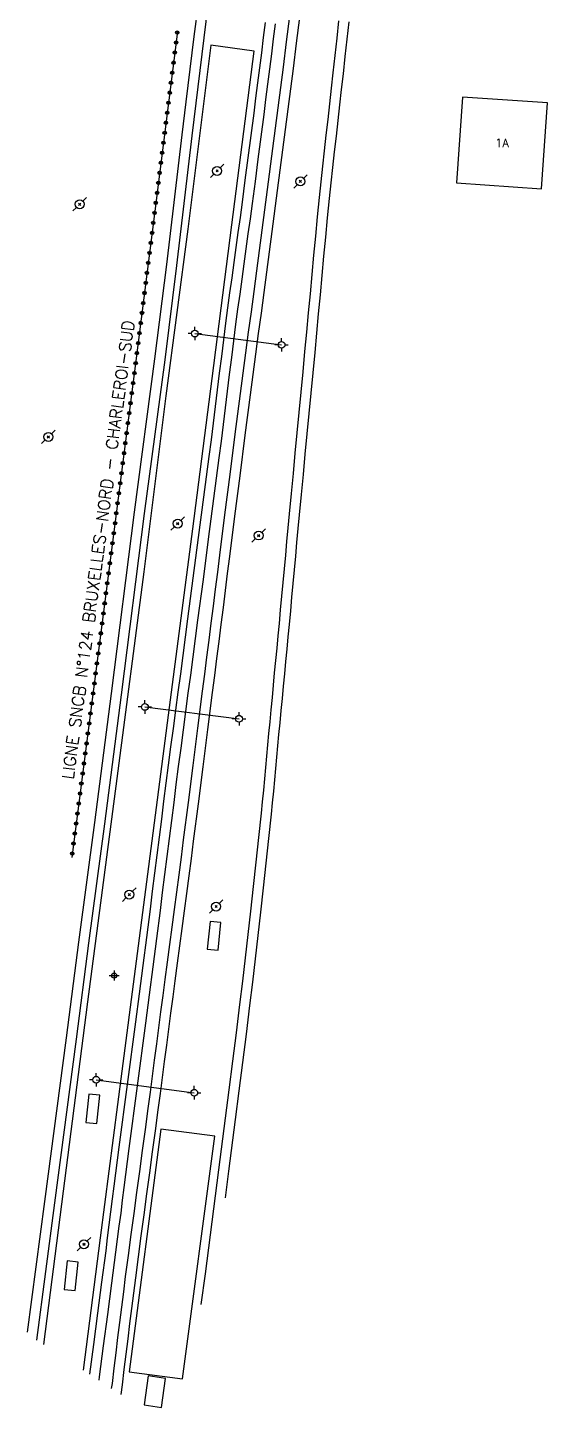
# Model space of a CAD drawing. Header units: millimetres. Extents: x 146998 to 148001, y 143000 to 144001.
# Drawn here: x 147619.2 to 147696.4, y 143317.2 to 143522.2 of the extents above; entities that cross this region are included whole.
import ezdxf
from ezdxf.enums import TextEntityAlignment as Align

# ---------------------------------------------------------------- set-up
doc = ezdxf.new("R2010")
doc.units = ezdxf.units.MM
doc.layers.get('0').update_dxf_attribs({"linetype": 'CONTINUOUS'})
for name, color, linetype in [('W0101', 7, 'CONTINUOUS'), ('W0323', 7, 'CONTINUOUS'), ('W0439', 7, 'CONTINUOUS'), ('W0473', 7, 'CONTINUOUS'), ('W0610', 7, 'CONTINUOUS'), ('W0611', 7, 'CONTINUOUS'), ('W0700', 7, 'CONTINUOUS'), ('W0710', 7, 'CONTINUOUS'), ('W0853', 7, 'CONTINUOUS'), ('W0989', 7, 'CONTINUOUS'), ('W0991', 7, 'CONTINUOUS')]:
    doc.layers.add(name, color=color, linetype=linetype)
doc.styles.get("Standard").update_dxf_attribs({"font": 'romans.shx', "width": 0.85})

# ---------------------------------------------------------------- blocks, each defined once
blk = doc.blocks.new('T610')
for p, q in [((-0.500001, 0), (-1.000002, 0)), ((0, 0.500001), (0, 1.000002)), ((0.500001, 0), (1.000002, 0)), ((0, -0.500001), (0, -1.000002))]:
    blk.add_line(p, q)
blk.add_ellipse((0, 0), major_axis=(-0.353554, 0.353554), ratio=1, start_param=3.926990817, end_param=10.2101761242)
blk = doc.blocks.new('T853')
for p, q in [((-0.75, 0), (0.75, 0)), ((0, 0.75), (0, -0.75))]:
    blk.add_line(p, q)
blk.add_ellipse((0, 0), major_axis=(-0.265, 0.265), ratio=1, start_param=3.926991, end_param=10.210176)
blk = doc.blocks.new('T473')
for p, q in [((-0.166667, 0.166667), (0.166667, -0.166667)), ((-0.166667, -0.166667), (0.166667, 0.166667)), ((0.500001, 0.500001), (1.000002, 1.000002)), ((-1.000002, -1.000002), (-0.500001, -0.500001))]:
    blk.add_line(p, q)
blk.add_ellipse((0, 0), major_axis=(0.471405, 0.471405), ratio=1, start_param=5.4977871438, end_param=11.780972451)
blk = doc.blocks.new('t323o')
at = {"color": 0, "linetype": 'Continuous'}
for radius in [0.25, 0.15]:
    blk.add_circle((0, 0), radius, dxfattribs=at)

msp = doc.modelspace()

# ---------------------------------------------------------------- linework, layer by layer
at = {"layer": 'W0101'}
msp.add_lwpolyline([(147683.84, 143511.89), (147682.92, 143499.13), (147695.56, 143498.27), (147696.45, 143511.01)], close=True, dxfattribs=at)
at = {"layer": 'W0323'}
msp.add_lwpolyline([(147641.45, 143521.61), (147638.08, 143494.92), (147635.28, 143472.69), (147631.76, 143445.36), (147628.59, 143420.83), (147625.73, 143398.86)], dxfattribs=at)
at = {"layer": 'W0439'}
for points in [[(147647.48, 143385.11), (147647.89, 143389.21), (147646.29, 143389.37), (147645.88, 143385.27)], [(147629.45, 143359.33), (147629.92, 143363.54), (147628.28, 143363.73), (147627.82, 143359.52)], [(147642.2, 143321.38), (147647.02, 143357.44), (147638.99, 143358.5), (147634.26, 143322.42), (147642.2, 143321.38)], [(147626.24, 143334.53), (147626.69, 143338.74), (147625.07, 143338.92), (147624.62, 143334.7)], [(147637.08, 143321.83), (147636.48, 143317.52), (147639.09, 143317.15), (147639.69, 143321.47)]]:
    msp.add_lwpolyline(points, close=True, dxfattribs=at)
at = {"layer": 'W0611'}
for points in [[(147644.03, 143476.74), (147656.93, 143475.07)], [(147636.61, 143421.25), (147650.6, 143419.5)], [(147629.38, 143365.85), (147643.95, 143363.92)]]:
    msp.add_lwpolyline(points, dxfattribs=at)
at = {"layer": 'W0700'}
for points in [[(147631.67, 143319.97), (147631.77, 143320.71), (147632.05, 143322.98), (147632.33, 143325.25), (147632.61, 143327.52), (147632.89, 143329.79), (147633.18, 143332.06), (147633.46, 143334.33), (147633.75, 143336.6), (147634.16, 143339.72), (147634.58, 143342.85), (147635, 143345.97), (147635.42, 143349.09), (147635.85, 143352.22), (147636.27, 143355.34), (147636.69, 143358.47), (147637.11, 143361.59), (147637.43, 143363.99), (147637.74, 143366.38), (147638.06, 143368.78), (147638.37, 143371.17), (147638.68, 143373.56), (147639, 143375.96), (147639.31, 143378.35), (147639.62, 143380.75), (147639.97, 143383.34), (147640.31, 143385.94), (147640.66, 143388.54), (147641, 143391.13), (147641.35, 143393.73), (147641.69, 143396.32), (147642.03, 143398.92), (147642.37, 143401.52), (147643.08, 143407.04), (147643.79, 143412.56), (147644.49, 143418.09), (147645.19, 143423.61), (147645.51, 143426.13), (147645.83, 143428.66), (147646.15, 143431.18), (147646.47, 143433.7), (147646.79, 143436.22), (147647.11, 143438.74), (147647.43, 143441.27), (147647.75, 143443.79), (147648.51, 143449.8), (147649.28, 143455.8), (147650.05, 143461.81), (147650.83, 143467.82), (147651.23, 143470.86), (147651.63, 143473.9), (147652.03, 143476.94), (147652.44, 143479.97), (147652.85, 143483.01), (147653.25, 143486.05), (147653.65, 143489.09), (147654.05, 143492.13), (147654.84, 143498.17), (147655.63, 143504.22), (147656.41, 143510.27), (147657.19, 143516.32), (147657.68, 143520.11), (147658.17, 143523.91)], [(147642.15, 143506.3), (147642.74, 143511.16), (147643.33, 143516.03), (147643.94, 143520.89), (147644.56, 143525.75)], [(147643.64, 143506.12), (147644.23, 143510.98), (147644.82, 143515.84), (147645.43, 143520.7), (147646.04, 143525.56)], [(147654.5, 143522.97), (147654.21, 143520.73), (147653.93, 143518.48), (147653.65, 143516.23), (147653.36, 143513.99), (147653.07, 143511.74), (147652.79, 143509.49), (147652.36, 143506.18), (147651.92, 143502.87), (147651.49, 143499.56), (147651.05, 143496.25), (147650.75, 143494.01), (147650.44, 143491.77), (147650.13, 143489.52), (147649.82, 143487.28), (147649.52, 143485.04), (147649.21, 143482.8), (147648.91, 143480.55), (147648.61, 143478.31), (147648.29, 143475.83), (147647.98, 143473.35), (147647.67, 143470.88), (147647.36, 143468.4), (147647.06, 143465.92), (147646.75, 143463.44), (147646.44, 143460.96), (147646.12, 143458.48), (147645.34, 143452.44), (147644.55, 143446.41), (147643.76, 143440.37), (147642.96, 143434.33), (147642.61, 143431.62), (147642.25, 143428.9), (147641.88, 143426.19), (147641.52, 143423.47), (147641.16, 143420.76), (147640.8, 143418.04), (147640.44, 143415.33), (147640.09, 143412.61), (147639.74, 143409.93), (147639.4, 143407.26), (147639.06, 143404.58), (147638.72, 143401.9), (147638.39, 143399.22), (147638.05, 143396.55), (147637.71, 143393.87), (147637.37, 143391.19), (147636.84, 143387.01), (147636.3, 143382.83), (147635.77, 143378.64), (147635.22, 143374.46), (147632.76, 143355.82), (147632.5, 143353.9), (147632.25, 143351.98), (147632.01, 143350.05), (147631.76, 143348.13), (147631.52, 143346.2), (147631.27, 143344.28), (147631.02, 143342.35), (147630.78, 143340.43), (147630.17, 143335.79), (147629.56, 143331.16), (147628.95, 143326.52), (147628.36, 143322.1)], [(147655.99, 143522.78), (147655.7, 143520.54), (147655.42, 143518.29), (147655.13, 143516.04), (147654.85, 143513.79), (147654.56, 143511.55), (147654.27, 143509.3), (147653.84, 143505.99), (147653.41, 143502.68), (147652.98, 143499.36), (147652.54, 143496.05), (147652.24, 143493.81), (147651.93, 143491.57), (147651.62, 143489.33), (147651.31, 143487.09), (147651, 143484.84), (147650.7, 143482.6), (147650.4, 143480.36), (147650.1, 143478.12), (147649.78, 143475.64), (147649.47, 143473.16), (147649.16, 143470.68), (147648.85, 143468.2), (147648.54, 143465.72), (147648.24, 143463.25), (147647.93, 143460.77), (147647.61, 143458.29), (147646.83, 143452.25), (147646.04, 143446.21), (147645.25, 143440.18), (147644.45, 143434.14), (147644.09, 143431.42), (147643.73, 143428.71), (147643.37, 143425.99), (147643.01, 143423.28), (147642.65, 143420.56), (147642.29, 143417.85), (147641.93, 143415.13), (147641.57, 143412.42), (147641.23, 143409.74), (147640.89, 143407.06), (147640.55, 143404.39), (147640.21, 143401.71), (147639.88, 143399.03), (147639.54, 143396.36), (147639.2, 143393.68), (147638.86, 143391), (147638.32, 143386.82), (147637.79, 143382.63), (147637.25, 143378.45), (147636.71, 143374.27), (147634.24, 143355.63), (147633.99, 143353.7), (147633.75, 143351.78), (147633.5, 143349.86), (147633.25, 143347.93), (147633.01, 143346.01), (147632.76, 143344.08), (147632.51, 143342.16), (147632.26, 143340.24), (147631.66, 143335.6), (147631.05, 143330.96), (147630.43, 143326.32), (147629.82, 143321.69), (147629.76, 143321.2)], [(147633.07, 143319.06), (147633.26, 143320.52), (147633.54, 143322.79), (147633.82, 143325.06), (147634.1, 143327.33), (147634.38, 143329.6), (147634.66, 143331.87), (147634.95, 143334.13), (147635.24, 143336.4), (147635.65, 143339.53), (147636.07, 143342.65), (147636.49, 143345.78), (147636.91, 143348.9), (147637.33, 143352.02), (147637.76, 143355.15), (147638.18, 143358.27), (147638.6, 143361.39), (147638.91, 143363.79), (147639.23, 143366.18), (147639.54, 143368.58), (147639.86, 143370.97), (147640.17, 143373.37), (147640.48, 143375.76), (147640.8, 143378.16), (147641.11, 143380.55), (147641.45, 143383.15), (147641.8, 143385.75), (147642.14, 143388.34), (147642.49, 143390.94), (147642.83, 143393.53), (147643.18, 143396.13), (147643.52, 143398.73), (147643.86, 143401.32), (147644.57, 143406.85), (147645.28, 143412.37), (147645.98, 143417.9), (147646.68, 143423.42), (147647, 143425.95), (147647.32, 143428.47), (147647.64, 143430.99), (147647.96, 143433.51), (147648.28, 143436.03), (147648.59, 143438.55), (147648.91, 143441.08), (147649.23, 143443.6), (147650, 143449.6), (147650.77, 143455.61), (147651.54, 143461.62), (147652.32, 143467.63), (147652.71, 143470.67), (147653.12, 143473.7), (147653.52, 143476.74), (147653.93, 143479.78), (147654.33, 143482.82), (147654.74, 143485.86), (147655.14, 143488.9), (147655.54, 143491.93), (147656.33, 143497.98), (147657.11, 143504.03), (147657.9, 143510.08), (147658.68, 143516.12), (147659.17, 143519.92), (147659.66, 143523.72)], [(147645, 143332.43), (147645.6, 143337.03), (147646.6, 143344.74), (147647.59, 143352.44), (147648.58, 143360.15), (147649.13, 143364.37), (147649.68, 143368.6), (147650.22, 143372.82), (147650.74, 143377.05), (147651.16, 143380.51), (147651.56, 143383.98), (147651.95, 143387.45), (147652.34, 143390.92), (147652.75, 143394.56), (147653.15, 143398.2), (147653.55, 143401.84), (147653.93, 143405.48), (147654.1, 143407.17), (147654.27, 143408.86), (147654.43, 143410.56), (147654.58, 143412.25), (147654.74, 143413.94), (147654.89, 143415.63), (147655.05, 143417.33), (147655.21, 143419.02), (147655.38, 143420.84), (147655.56, 143422.67), (147655.73, 143424.5), (147655.9, 143426.32), (147656.08, 143428.15), (147656.25, 143429.97), (147656.42, 143431.8), (147656.6, 143433.63), (147656.79, 143435.66), (147656.98, 143437.7), (147657.17, 143439.74), (147657.35, 143441.78), (147657.54, 143443.81), (147657.73, 143445.85), (147657.92, 143447.89), (147658.11, 143449.93), (147658.4, 143452.95), (147658.68, 143455.96), (147658.97, 143458.98), (147659.26, 143462), (147659.55, 143465.02), (147659.84, 143468.04), (147660.12, 143471.06), (147660.41, 143474.08), (147660.68, 143476.94), (147660.95, 143479.8), (147661.21, 143482.66), (147661.47, 143485.52), (147661.74, 143488.38), (147662.01, 143491.24), (147662.29, 143494.1), (147662.57, 143496.96), (147662.82, 143499.28), (147663.07, 143501.6), (147663.32, 143503.92), (147663.58, 143506.24), (147663.85, 143508.56), (147664.11, 143510.87), (147664.37, 143513.19), (147664.62, 143515.51), (147664.91, 143518.08), (147665.19, 143520.66), (147665.46, 143523.23)], [(147648.57, 143348.29), (147649.08, 143352.25), (147650.07, 143359.96), (147650.62, 143364.18), (147651.17, 143368.41), (147651.71, 143372.64), (147652.23, 143376.87), (147652.65, 143380.34), (147653.05, 143383.81), (147653.44, 143387.28), (147653.83, 143390.75), (147654.24, 143394.39), (147654.64, 143398.04), (147655.04, 143401.68), (147655.42, 143405.33), (147655.59, 143407.02), (147655.76, 143408.72), (147655.92, 143410.41), (147656.08, 143412.1), (147656.23, 143413.8), (147656.39, 143415.49), (147656.54, 143417.18), (147656.7, 143418.88), (147656.88, 143420.7), (147657.05, 143422.53), (147657.22, 143424.36), (147657.4, 143426.18), (147657.57, 143428.01), (147657.74, 143429.83), (147657.92, 143431.66), (147658.09, 143433.49), (147658.28, 143435.52), (147658.47, 143437.56), (147658.66, 143439.6), (147658.85, 143441.64), (147659.03, 143443.67), (147659.22, 143445.71), (147659.41, 143447.75), (147659.6, 143449.79), (147659.89, 143452.8), (147660.18, 143455.82), (147660.46, 143458.84), (147660.75, 143461.86), (147661.04, 143464.88), (147661.33, 143467.9), (147661.62, 143470.92), (147661.9, 143473.94), (147662.17, 143476.8), (147662.44, 143479.66), (147662.7, 143482.52), (147662.96, 143485.37), (147663.23, 143488.23), (147663.5, 143491.09), (147663.78, 143493.95), (147664.07, 143496.8), (147664.31, 143499.12), (147664.56, 143501.44), (147664.81, 143503.76), (147665.07, 143506.08), (147665.34, 143508.4), (147665.6, 143510.71), (147665.86, 143513.03), (147666.12, 143515.35), (147666.4, 143517.92), (147666.68, 143520.49), (147666.96, 143523.06)], [(147619.17, 143328.32), (147621.72, 143347.74), (147624.98, 143372.1), (147626.77, 143386.32), (147629.17, 143404.1), (147631.63, 143423.25), (147635.08, 143450.19), (147638.11, 143473.01), (147639.88, 143487.03), (147642.15, 143506.3)], [(147620.53, 143327.15), (147623.21, 143347.55), (147626.46, 143371.9), (147628.26, 143386.13), (147630.66, 143403.9), (147633.11, 143423.06), (147636.57, 143450), (147639.6, 143472.82), (147641.37, 143486.85), (147643.64, 143506.12)]]:
    msp.add_lwpolyline(points, dxfattribs=at)
at = {"layer": 'W0710'}
msp.add_lwpolyline([(147627.47, 143322.68), (147630.02, 143342.38), (147633.24, 143367.1), (147637.03, 143396.41), (147640.12, 143420.03), (147643.74, 143447.72), (147646.61, 143470.07), (147649.51, 143492.89), (147652.86, 143518.72), (147646.42, 143519.58), (147642.97, 143492.25), (147639.73, 143467.47), (147636.43, 143441.31), (147632.45, 143410.62), (147628.09, 143377.43), (147624.22, 143347.37), (147621.54, 143326.51)], dxfattribs=at)

# ---------------------------------------------------------------- block references
at = {"layer": 'W0323'}
for p, rotation in [((147641.24, 143519.98), 262.8007663616278), ((147641.43, 143521.47), 262.8007663616278), ((147641.05, 143518.49), 262.8007663616278), ((147640.68, 143515.51), 262.8007663616278), ((147640.87, 143517), 262.8007663616278), ((147640.49, 143514.02), 262.8007663616278), ((147640.3, 143512.54), 262.8007663616278), ((147639.93, 143509.56), 262.8007663616278), ((147640.11, 143511.05), 262.8007663616278), ((147639.74, 143508.07), 262.8007663616278), ((147639.36, 143505.1), 262.8007663616278), ((147639.55, 143506.58), 262.8007663616278), ((147639.17, 143503.61), 262.8007663616278), ((147638.99, 143502.12), 262.8007663616278), ((147638.61, 143499.14), 262.8007663616278), ((147638.8, 143500.63), 262.8007663616278), ((147638.42, 143497.65), 262.8007663616278), ((147638.23, 143496.17), 262.8007663616278), ((147637.86, 143493.19), 262.8381858441445), ((147638.05, 143494.68), 262.8381858441445), ((147637.67, 143491.7), 262.8381858441445), ((147637.3, 143488.73), 262.8381858441445), ((147637.49, 143490.21), 262.8381858441445), ((147637.11, 143487.24), 262.8381858441445), ((147636.92, 143485.75), 262.8381858441445), ((147636.55, 143482.77), 262.8381858441445), ((147636.74, 143484.26), 262.8381858441445), ((147636.36, 143481.28), 262.8381858441445), ((147636.18, 143479.8), 262.8381858441445), ((147635.8, 143476.82), 262.8381858441445), ((147635.99, 143478.31), 262.8381858441445), ((147635.62, 143475.33), 262.8381858441445), ((147635.24, 143472.35), 262.6441615172502), ((147635.43, 143473.84), 262.8381858441445), ((147635.05, 143470.87), 262.6441615172502), ((147634.86, 143469.38), 262.6441615172502), ((147634.47, 143466.4), 262.6441615172502), ((147634.66, 143467.89), 262.6441615172502), ((147634.28, 143464.92), 262.6441615172502), ((147634.09, 143463.43), 262.6441615172502), ((147633.7, 143460.45), 262.6441615172502), ((147633.9, 143461.94), 262.6441615172502), ((147633.51, 143458.97), 262.6441615172502), ((147633.13, 143455.99), 262.6441615172502), ((147633.32, 143457.48), 262.6441615172502), ((147632.94, 143454.5), 262.6441615172502), ((147632.74, 143453.01), 262.6441615172502), ((147632.36, 143450.04), 262.6441615172502), ((147632.55, 143451.53), 262.6441615172502), ((147632.17, 143448.55), 262.6441615172502), ((147631.98, 143447.06), 262.6441615172502), ((147631.59, 143444.09), 262.6540672183192), ((147631.78, 143445.58), 262.6441615172502), ((147631.4, 143442.6), 262.6540672183192), ((147631.02, 143439.63), 262.6540672183192), ((147631.21, 143441.11), 262.6540672183192), ((147630.82, 143438.14), 262.6540672183192), ((147630.63, 143436.65), 262.6540672183192), ((147630.25, 143433.67), 262.6540672183192), ((147630.44, 143435.16), 262.6540672183192), ((147630.06, 143432.19), 262.6540672183192), ((147629.67, 143429.21), 262.6540672183192), ((147629.87, 143430.7), 262.6540672183192), ((147629.48, 143427.72), 262.6540672183192), ((147629.29, 143426.24), 262.6540672183192), ((147628.91, 143423.26), 262.6540672183192), ((147629.1, 143424.75), 262.6540672183192), ((147628.71, 143421.77), 262.6540672183192), ((147628.52, 143420.29), 262.5661366034863), ((147628.13, 143417.31), 262.5661366034863), ((147628.33, 143418.8), 262.5661366034863), ((147627.94, 143415.82), 262.5661366034863), ((147627.55, 143412.85), 262.5661366034863), ((147627.75, 143414.34), 262.5661366034863), ((147627.36, 143411.36), 262.5661366034863), ((147627.16, 143409.87), 262.5661366034863), ((147626.78, 143406.9), 262.5661366034863), ((147626.97, 143408.39), 262.5661366034863), ((147626.58, 143405.41), 262.5661366034863), ((147626.39, 143403.92), 262.5661366034863), ((147626, 143400.95), 262.5661366034863), ((147626.19, 143402.44), 262.5661366034863), ((147625.81, 143399.46), 262.5661366034863)]:
    msp.add_blockref('t323o', p, dxfattribs=dict(at, rotation=rotation))
at = {"layer": 'W0473'}
for p in [(147647.35, 143500.92), (147659.73, 143499.35), (147626.92, 143495.96), (147622.26, 143461.39), (147641.49, 143448.51), (147653.52, 143446.73), (147634.29, 143393.36), (147647.2, 143391.59), (147627.55, 143341.41)]:
    msp.add_blockref('T473', p, dxfattribs=at)
at = {"layer": 'W0610'}
for p in [(147644.03, 143476.74), (147656.93, 143475.07), (147636.61, 143421.25), (147650.6, 143419.5), (147629.38, 143365.85), (147643.95, 143363.92)]:
    msp.add_blockref('T610', p, dxfattribs=at)
at = {"layer": 'W0853'}
msp.add_blockref('T853', (147632.03, 143381.33), dxfattribs=at)

# ---------------------------------------------------------------- texts
at = {"layer": 'W0989'}
msp.add_text('LIGNE SNCB N°124 BRUXELLES-NORD - CHARLEROI-SUD', height=1.75, rotation=82.4164, dxfattribs=at).set_placement((147625.99, 143410.42))
at = {"layer": 'W0991'}
msp.add_text('1A', height=1.25, dxfattribs=at).set_placement((147689.69, 143505.08), align=Align.MIDDLE_CENTER)

doc.saveas('drawing.dxf')
